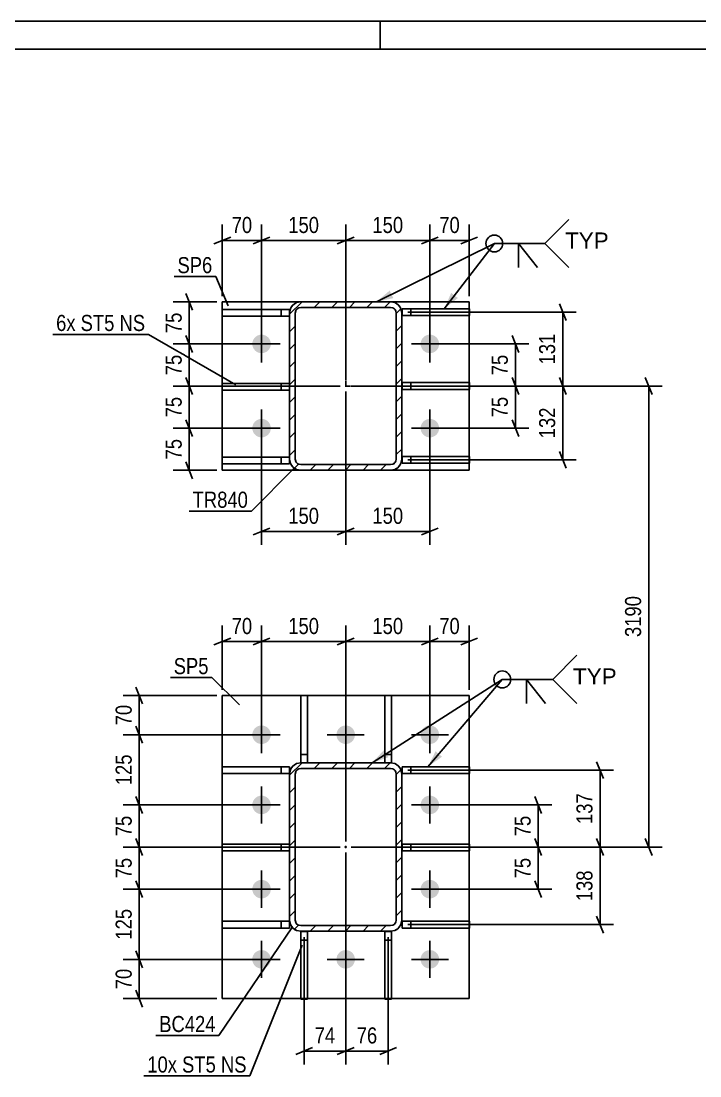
# Model space of a CAD drawing. Header units: millimetres. Extents: x 0 to 841, y 0 to 594.
# Drawn here: x 357 to 478, y 406.2 to 594 of the extents above; entities that cross this region are included whole.
import ezdxf

# ---------------------------------------------------------------- set-up
doc = ezdxf.new("R2010")
doc.units = ezdxf.units.MM
doc.linetypes.add('DXK_LINE_DOT2', pattern=[3.9198, 1.9599, -1.9599])
doc.linetypes.add('DXK_LINE_DOT3', pattern=[5.9187, 2.979, -0.9799, 0.9799, -0.9799])
doc.styles.add('Arial', font='ARIAL.TTF', dxfattribs={"height": 0.2})
doc.styles.add('Arial Narrow', font='ARIALN.TTF', dxfattribs={"height": 0.2})

# ---------------------------------------------------------------- blocks, each defined once
blk = doc.blocks.new('Unknown-761545992-1132')
at = {"color": 5, "linetype": 'Continuous'}
for p, q in [((841, 594), (0, 594)), ((421, 589), (421, 594)), ((836, 589), (5, 589))]:
    blk.add_line(p, q, dxfattribs=at)
blk = doc.blocks.new('Part-761545992-9855 - 9833')
at = {"color": 2, "linetype": 'Continuous'}
for p, q in [((392.86, 528.28), (392.86, 529.48)), ((392.86, 529.48), (404.86, 529.48)), ((392.86, 528.28), (404.86, 528.28))]:
    blk.add_line(p, q, dxfattribs=at)
at = {"color": 7, "linetype": 'DXK_LINE_DOT2'}
for p, q in [((403.36, 528.28), (403.36, 529.48)), ((404.86, 528.28), (404.86, 529.48))]:
    blk.add_line(p, q, dxfattribs=at)
blk = doc.blocks.new('Part-761545992-9847 - 9833')
at = {"linetype": 'Continuous'}
h = blk.add_hatch(dxfattribs=at)
h.set_pattern_fill('', scale=0.7, style=0, pattern_type=0)
h.set_pattern_definition([(45, (424.7073, 460.6781), (-1.57154, 1.57154), [])])
h.paths.add_polyline_path([(424.86, 459.91), (424.71, 460.68), (424.27, 461.33), (423.62, 461.76), (422.86, 461.91), (406.86, 461.91), (406.09, 461.76), (405.45, 461.33), (405.01, 460.68), (404.86, 459.91), (404.86, 433.91), (405.01, 433.15), (405.45, 432.5), (406.09, 432.07), (406.86, 431.91), (422.86, 431.91), (423.62, 432.07), (424.27, 432.5), (424.71, 433.15), (424.86, 433.91)])
h.paths.add_polyline_path([(423.78, 433.53), (423.57, 433.21), (423.24, 432.99), (422.86, 432.91), (406.86, 432.91), (406.48, 432.99), (406.15, 433.21), (405.94, 433.53), (405.86, 433.91), (405.86, 459.91), (405.94, 460.3), (406.15, 460.62), (406.48, 460.84), (406.86, 460.91), (422.86, 460.91), (423.24, 460.84), (423.57, 460.62), (423.78, 460.3), (423.86, 459.91), (423.86, 433.91)])
blk.add_hatch(color=246, dxfattribs=at).paths.add_polyline_path([(414.86, 446.81, -1), (414.86, 447.01, -1)])
at = {"color": 7, "linetype": 'DXK_LINE_DOT2'}
for p, q in [((404.86, 459.91), (405.01, 460.68)), ((405.94, 460.3), (405.86, 459.91)), ((406.09, 461.76), (406.86, 461.91)), ((406.86, 460.91), (406.48, 460.84)), ((422.86, 461.91), (406.86, 461.91)), ((406.86, 460.91), (422.86, 460.91)), ((422.86, 461.91), (423.62, 461.76)), ((423.24, 460.84), (422.86, 460.91)), ((423.86, 459.91), (423.78, 460.3)), ((424.71, 460.68), (424.86, 459.91)), ((404.86, 433.91), (404.86, 459.91)), ((405.86, 433.91), (405.86, 459.91)), ((423.86, 433.91), (423.86, 459.91)), ((424.86, 433.91), (424.86, 459.91)), ((405.01, 433.15), (404.86, 433.91)), ((405.86, 433.91), (405.94, 433.53)), ((406.86, 431.91), (406.09, 432.07)), ((406.48, 432.99), (406.86, 432.91)), ((406.86, 432.91), (422.86, 432.91)), ((422.86, 432.91), (423.24, 432.99)), ((423.62, 432.07), (422.86, 431.91)), ((423.78, 433.53), (423.86, 433.91)), ((424.86, 433.91), (424.71, 433.15)), ((406.86, 431.91), (422.86, 431.91))]:
    blk.add_line(p, q, dxfattribs=at)
at = {"color": 2, "linetype": 'Continuous'}
for p, q in [((405.01, 460.68), (404.86, 459.91)), ((405.86, 459.91), (405.94, 460.3)), ((406.86, 461.91), (406.09, 461.76)), ((406.48, 460.84), (406.86, 460.91)), ((406.86, 461.91), (422.86, 461.91)), ((406.86, 460.91), (422.86, 460.91)), ((423.62, 461.76), (422.86, 461.91)), ((422.86, 460.91), (423.24, 460.84)), ((423.78, 460.3), (423.86, 459.91)), ((424.86, 459.91), (424.71, 460.68)), ((404.86, 433.91), (404.86, 459.91)), ((405.86, 433.91), (405.86, 459.91)), ((423.86, 433.91), (423.86, 459.91)), ((424.86, 433.91), (424.86, 459.91)), ((404.86, 433.91), (405.01, 433.15)), ((405.94, 433.53), (405.86, 433.91)), ((406.09, 432.07), (406.86, 431.91)), ((406.86, 432.91), (406.48, 432.99)), ((406.86, 432.91), (422.86, 432.91)), ((423.24, 432.99), (422.86, 432.91)), ((422.86, 431.91), (423.62, 432.07)), ((423.86, 433.91), (423.78, 433.53)), ((424.71, 433.15), (424.86, 433.91)), ((406.86, 431.91), (422.86, 431.91))]:
    blk.add_line(p, q, dxfattribs=at)
at = {"color": 246, "linetype": 'DXK_LINE_DOT2'}
blk.add_line((414.86, 446.91), (414.86, 446.91), dxfattribs=at)
at = {"color": 246, "linetype": 'Continuous'}
blk.add_circle((414.86, 446.91), 0.1, dxfattribs=at)
at = {"color": 7, "linetype": 'DXK_LINE_DOT2'}
for centre, radius, start, end in [((406.86, 459.91), 2, 112.5, 157.5), ((406.86, 459.91), 1, 112.5, 157.5), ((422.86, 459.91), 1, 22.5, 67.5), ((422.86, 459.91), 2, 22.5, 67.5), ((406.86, 433.91), 2, 202.5, 247.5), ((406.86, 433.91), 1, 202.5, 247.5), ((422.86, 433.91), 1, 292.5, 337.5), ((422.86, 433.91), 2, 292.5, 337.5)]:
    blk.add_arc(centre, radius, start, end, dxfattribs=at)
at = {"color": 2, "linetype": 'Continuous'}
for centre, radius, start, end in [((406.86, 459.91), 2, 112.5, 157.5), ((406.86, 459.91), 1, 112.5, 157.5), ((422.86, 459.91), 1, 22.5, 67.5), ((422.86, 459.91), 2, 22.5, 67.5), ((406.86, 433.91), 2, 202.5, 247.5), ((406.86, 433.91), 1, 202.5, 247.5), ((422.86, 433.91), 1, 292.5, 337.5), ((422.86, 433.91), 2, 292.5, 337.5)]:
    blk.add_arc(centre, radius, start, end, dxfattribs=at)
blk = doc.blocks.new('Part-761545992-9871 - 9833')
at = {"color": 2, "linetype": 'Continuous'}
for p, q in [((421.84, 419.84), (421.84, 431.84)), ((421.84, 431.84), (423.04, 431.84)), ((423.04, 431.84), (423.04, 419.84)), ((423.04, 419.84), (421.84, 419.84))]:
    blk.add_line(p, q, dxfattribs=at)
at = {"color": 7, "linetype": 'DXK_LINE_DOT2'}
blk.add_line((421.84, 430.34), (423.04, 430.34), dxfattribs=at)
blk = doc.blocks.new('Part-761545992-9856 - 9833')
at = {"color": 2, "linetype": 'Continuous'}
for p, q in [((392.86, 541.43), (392.86, 542.63)), ((392.86, 542.63), (404.86, 542.63)), ((392.86, 541.43), (404.86, 541.43)), ((404.86, 542.63), (404.86, 542.01))]:
    blk.add_line(p, q, dxfattribs=at)
at = {"color": 7, "linetype": 'DXK_LINE_DOT2'}
for p, q in [((403.36, 541.43), (403.36, 542.63)), ((404.86, 542.01), (404.86, 541.43))]:
    blk.add_line(p, q, dxfattribs=at)
blk = doc.blocks.new('Part-761545992-9848 - 9833')
at = {"color": 2, "linetype": 'Continuous'}
for p, q in [((406.86, 544.01), (392.86, 544.01)), ((392.86, 544.01), (392.86, 514.01)), ((436.86, 544.01), (422.86, 544.01)), ((436.86, 544.01), (436.86, 542.76)), ((436.86, 541.56), (436.86, 529.61)), ((436.86, 516.46), (436.86, 528.41)), ((436.86, 514.01), (436.86, 515.26)), ((392.86, 514.01), (406.86, 514.01)), ((436.86, 514.01), (422.86, 514.01))]:
    blk.add_line(p, q, dxfattribs=at)
at = {"color": 7, "linetype": 'DXK_LINE_DOT2'}
for p, q in [((422.86, 544.01), (406.86, 544.01)), ((436.86, 542.76), (436.86, 541.56)), ((436.86, 529.61), (436.86, 528.41)), ((436.86, 515.26), (436.86, 516.46)), ((422.86, 514.01), (406.86, 514.01))]:
    blk.add_line(p, q, dxfattribs=at)
blk = doc.blocks.new('Part-761545992-9850 - 9833')
at = {"color": 2, "linetype": 'Continuous'}
for p, q in [((392.86, 419.91), (392.86, 473.91)), ((392.86, 473.91), (436.86, 473.91)), ((436.86, 461.19), (436.86, 473.91)), ((436.86, 447.44), (436.86, 459.99)), ((436.86, 433.69), (436.86, 446.24)), ((436.86, 419.91), (436.86, 432.49)), ((392.86, 419.91), (406.84, 419.91)), ((421.84, 419.91), (408.04, 419.91)), ((436.86, 419.91), (423.04, 419.91))]:
    blk.add_line(p, q, dxfattribs=at)
at = {"color": 7, "linetype": 'DXK_LINE_DOT2'}
for p, q in [((436.86, 459.99), (436.86, 461.19)), ((436.86, 446.24), (436.86, 447.44)), ((436.86, 432.49), (436.86, 433.69)), ((406.84, 419.91), (408.04, 419.91)), ((423.04, 419.91), (421.84, 419.91))]:
    blk.add_line(p, q, dxfattribs=at)
blk = doc.blocks.new('Part-761545992-9852 - 9833')
at = {"color": 2, "linetype": 'Continuous'}
for p, q in [((436.94, 529.61), (424.94, 529.61)), ((424.94, 528.41), (424.94, 529.61)), ((436.94, 528.41), (424.94, 528.41)), ((436.94, 529.61), (436.94, 528.41))]:
    blk.add_line(p, q, dxfattribs=at)
at = {"color": 7, "linetype": 'DXK_LINE_DOT2'}
blk.add_line((426.44, 528.41), (426.44, 529.61), dxfattribs=at)
blk = doc.blocks.new('Part-761545992-9853 - 9833')
at = {"color": 2, "linetype": 'Continuous'}
for p, q in [((436.94, 542.76), (424.94, 542.76)), ((424.94, 542.76), (424.94, 541.56)), ((436.94, 541.56), (424.94, 541.56)), ((436.94, 542.76), (436.94, 541.56))]:
    blk.add_line(p, q, dxfattribs=at)
at = {"color": 7, "linetype": 'DXK_LINE_DOT2'}
blk.add_line((426.44, 541.56), (426.44, 542.76), dxfattribs=at)
blk = doc.blocks.new('Part-761545992-9854 - 9833')
at = {"color": 2, "linetype": 'Continuous'}
for p, q in [((436.94, 516.46), (424.94, 516.46)), ((424.94, 515.26), (424.94, 516.46)), ((436.94, 515.26), (424.94, 515.26)), ((436.94, 516.46), (436.94, 515.26))]:
    blk.add_line(p, q, dxfattribs=at)
at = {"color": 7, "linetype": 'DXK_LINE_DOT2'}
blk.add_line((426.44, 515.26), (426.44, 516.46), dxfattribs=at)
blk = doc.blocks.new('Part-761545992-9857 - 9833')
at = {"color": 2, "linetype": 'Continuous'}
for p, q in [((392.86, 515.13), (392.86, 516.33)), ((392.86, 516.33), (404.86, 516.33)), ((392.86, 515.13), (404.86, 515.13)), ((404.86, 515.13), (404.86, 516.01))]:
    blk.add_line(p, q, dxfattribs=at)
at = {"color": 7, "linetype": 'DXK_LINE_DOT2'}
for p, q in [((403.36, 515.13), (403.36, 516.33)), ((404.86, 516.01), (404.86, 516.33))]:
    blk.add_line(p, q, dxfattribs=at)
blk = doc.blocks.new('Part-761545992-9864 - 9833')
at = {"color": 2, "linetype": 'Continuous'}
for p, q in [((436.94, 447.44), (424.94, 447.44)), ((424.94, 446.24), (424.94, 447.44)), ((436.94, 447.44), (436.94, 446.24)), ((436.94, 446.24), (424.94, 446.24))]:
    blk.add_line(p, q, dxfattribs=at)
at = {"color": 7, "linetype": 'DXK_LINE_DOT2'}
blk.add_line((426.44, 446.24), (426.44, 447.44), dxfattribs=at)
blk = doc.blocks.new('Part-761545992-9865 - 9833')
at = {"color": 2, "linetype": 'Continuous'}
for p, q in [((436.94, 461.19), (424.94, 461.19)), ((424.94, 459.99), (424.94, 461.19)), ((436.94, 461.19), (436.94, 459.99)), ((436.94, 459.99), (424.94, 459.99))]:
    blk.add_line(p, q, dxfattribs=at)
at = {"color": 7, "linetype": 'DXK_LINE_DOT2'}
blk.add_line((426.44, 459.99), (426.44, 461.19), dxfattribs=at)
blk = doc.blocks.new('Part-761545992-9866 - 9833')
at = {"color": 2, "linetype": 'Continuous'}
for p, q in [((436.94, 433.69), (424.94, 433.69)), ((424.94, 432.49), (424.94, 433.69)), ((436.94, 432.49), (424.94, 432.49)), ((436.94, 433.69), (436.94, 432.49))]:
    blk.add_line(p, q, dxfattribs=at)
at = {"color": 7, "linetype": 'DXK_LINE_DOT2'}
blk.add_line((426.44, 432.49), (426.44, 433.69), dxfattribs=at)
blk = doc.blocks.new('Part-761545992-9867 - 9833')
at = {"color": 2, "linetype": 'Continuous'}
for p, q in [((392.86, 446.24), (392.86, 447.44)), ((392.86, 447.44), (404.86, 447.44)), ((392.86, 446.24), (404.86, 446.24))]:
    blk.add_line(p, q, dxfattribs=at)
at = {"color": 7, "linetype": 'DXK_LINE_DOT2'}
for p, q in [((403.36, 446.24), (403.36, 447.44)), ((404.86, 446.24), (404.86, 447.44))]:
    blk.add_line(p, q, dxfattribs=at)
blk = doc.blocks.new('Part-761545992-9868 - 9833')
at = {"color": 2, "linetype": 'Continuous'}
for p, q in [((392.86, 459.99), (392.86, 461.19)), ((392.86, 461.19), (404.86, 461.19)), ((404.86, 459.99), (404.86, 461.19)), ((392.86, 459.99), (404.86, 459.99))]:
    blk.add_line(p, q, dxfattribs=at)
at = {"color": 7, "linetype": 'DXK_LINE_DOT2'}
blk.add_line((403.36, 459.99), (403.36, 461.19), dxfattribs=at)
blk = doc.blocks.new('Part-761545992-9869 - 9833')
at = {"color": 2, "linetype": 'Continuous'}
for p, q in [((392.86, 432.49), (392.86, 433.69)), ((392.86, 433.69), (404.86, 433.69)), ((392.86, 432.49), (404.86, 432.49)), ((404.86, 432.49), (404.86, 433.69))]:
    blk.add_line(p, q, dxfattribs=at)
at = {"color": 7, "linetype": 'DXK_LINE_DOT2'}
blk.add_line((403.36, 432.49), (403.36, 433.69), dxfattribs=at)
blk = doc.blocks.new('Part-761545992-9870 - 9833')
at = {"color": 2, "linetype": 'Continuous'}
for p, q in [((406.84, 419.84), (406.84, 431.84)), ((406.84, 431.84), (408.04, 431.84)), ((408.04, 431.84), (408.04, 419.84)), ((408.04, 419.84), (406.84, 419.84))]:
    blk.add_line(p, q, dxfattribs=at)
at = {"color": 7, "linetype": 'DXK_LINE_DOT2'}
blk.add_line((406.84, 430.34), (408.04, 430.34), dxfattribs=at)
blk = doc.blocks.new('Part-761545992-9872 - 9833')
at = {"color": 2, "linetype": 'Continuous'}
for p, q in [((406.84, 461.91), (406.84, 473.91)), ((406.84, 473.91), (408.04, 473.91)), ((408.04, 461.91), (408.04, 473.91)), ((406.86, 461.91), (406.84, 461.91))]:
    blk.add_line(p, q, dxfattribs=at)
at = {"color": 7, "linetype": 'DXK_LINE_DOT2'}
for p, q in [((406.84, 463.41), (408.04, 463.41)), ((406.84, 461.91), (408.04, 461.91))]:
    blk.add_line(p, q, dxfattribs=at)
blk = doc.blocks.new('Part-761545992-9873 - 9833')
at = {"color": 2, "linetype": 'Continuous'}
for p, q in [((421.84, 461.91), (421.84, 473.91)), ((421.84, 473.91), (423.04, 473.91)), ((423.04, 473.91), (423.04, 461.91)), ((423.04, 461.91), (422.86, 461.91))]:
    blk.add_line(p, q, dxfattribs=at)
at = {"color": 7, "linetype": 'DXK_LINE_DOT2'}
for p, q in [((421.84, 463.41), (423.04, 463.41)), ((422.86, 461.91), (421.84, 461.91))]:
    blk.add_line(p, q, dxfattribs=at)
blk = doc.blocks.new('Part-761545992-9894 - 9833')
at = {"linetype": 'Continuous'}
h = blk.add_hatch(dxfattribs=at)
h.set_pattern_fill('', scale=0.7, style=0, pattern_type=0)
h.set_pattern_definition([(45, (424.7073, 542.7781), (-1.57154, 1.57154), [])])
h.paths.add_polyline_path([(424.86, 542.01), (424.71, 542.78), (424.27, 543.43), (423.62, 543.86), (422.86, 544.01), (406.86, 544.01), (406.09, 543.86), (405.45, 543.43), (405.01, 542.78), (404.86, 542.01), (404.86, 516.01), (405.01, 515.25), (405.45, 514.6), (406.09, 514.17), (406.86, 514.01), (422.86, 514.01), (423.62, 514.17), (424.27, 514.6), (424.71, 515.25), (424.86, 516.01)])
h.paths.add_polyline_path([(423.78, 515.63), (423.57, 515.31), (423.24, 515.09), (422.86, 515.01), (406.86, 515.01), (406.48, 515.09), (406.15, 515.31), (405.94, 515.63), (405.86, 516.01), (405.86, 542.01), (405.94, 542.4), (406.15, 542.72), (406.48, 542.94), (406.86, 543.01), (422.86, 543.01), (423.24, 542.94), (423.57, 542.72), (423.78, 542.4), (423.86, 542.01), (423.86, 516.01)])
at = {"color": 7, "linetype": 'DXK_LINE_DOT2'}
for p, q in [((406.09, 543.86), (406.86, 544.01)), ((406.86, 543.01), (406.48, 542.94)), ((406.86, 544.01), (422.86, 544.01)), ((406.86, 543.01), (422.86, 543.01)), ((422.86, 544.01), (423.62, 543.86)), ((423.24, 542.94), (422.86, 543.01)), ((404.86, 542.01), (405.01, 542.78)), ((404.86, 542.01), (404.86, 516.01)), ((405.94, 542.4), (405.86, 542.01)), ((405.86, 516.01), (405.86, 542.01)), ((423.86, 542.01), (423.78, 542.4)), ((423.86, 516.01), (423.86, 542.01)), ((424.71, 542.78), (424.86, 542.01)), ((424.86, 516.01), (424.86, 542.01)), ((405.01, 515.25), (404.86, 516.01)), ((405.86, 516.01), (405.94, 515.63)), ((406.48, 515.09), (406.86, 515.01)), ((406.86, 515.01), (422.86, 515.01)), ((422.86, 515.01), (423.24, 515.09)), ((423.78, 515.63), (423.86, 516.01)), ((424.86, 516.01), (424.71, 515.25)), ((406.86, 514.01), (406.09, 514.17)), ((406.86, 514.01), (422.86, 514.01)), ((423.62, 514.17), (422.86, 514.01))]:
    blk.add_line(p, q, dxfattribs=at)
at = {"color": 2, "linetype": 'Continuous'}
for p, q in [((406.86, 544.01), (406.09, 543.86)), ((406.48, 542.94), (406.86, 543.01)), ((406.86, 544.01), (422.86, 544.01)), ((406.86, 543.01), (422.86, 543.01)), ((423.62, 543.86), (422.86, 544.01)), ((422.86, 543.01), (423.24, 542.94)), ((405.01, 542.78), (404.86, 542.01)), ((404.86, 516.01), (404.86, 542.01)), ((405.86, 542.01), (405.94, 542.4)), ((405.86, 516.01), (405.86, 542.01)), ((423.78, 542.4), (423.86, 542.01)), ((423.86, 516.01), (423.86, 542.01)), ((424.86, 542.01), (424.71, 542.78)), ((424.86, 516.01), (424.86, 542.01)), ((404.86, 516.01), (405.01, 515.25)), ((405.94, 515.63), (405.86, 516.01)), ((406.86, 515.01), (406.48, 515.09)), ((406.86, 515.01), (422.86, 515.01)), ((423.24, 515.09), (422.86, 515.01)), ((423.86, 516.01), (423.78, 515.63)), ((424.71, 515.25), (424.86, 516.01)), ((406.09, 514.17), (406.86, 514.01)), ((406.86, 514.01), (422.86, 514.01)), ((422.86, 514.01), (423.62, 514.17))]:
    blk.add_line(p, q, dxfattribs=at)
at = {"color": 7, "linetype": 'DXK_LINE_DOT3'}
for p, q in [((414.86, 519.01), (414.86, 539.01)), ((404.86, 529.01), (424.86, 529.01))]:
    blk.add_line(p, q, dxfattribs=at)
at = {"color": 7, "linetype": 'DXK_LINE_DOT2'}
for centre, radius, start, end in [((406.86, 542.01), 2, 112.5, 157.5), ((406.86, 542.01), 1, 112.5, 157.5), ((422.86, 542.01), 1, 22.5, 67.5), ((422.86, 542.01), 2, 22.5, 67.5), ((406.86, 516.01), 2, 202.5, 247.5), ((406.86, 516.01), 1, 202.5, 247.5), ((422.86, 516.01), 1, 292.5, 337.5), ((422.86, 516.01), 2, 292.5, 337.5)]:
    blk.add_arc(centre, radius, start, end, dxfattribs=at)
at = {"color": 2, "linetype": 'Continuous'}
for centre, radius, start, end in [((406.86, 542.01), 2, 112.5, 157.5), ((406.86, 542.01), 1, 112.5, 157.5), ((422.86, 542.01), 1, 22.5, 67.5), ((422.86, 542.01), 2, 22.5, 67.5), ((406.86, 516.01), 2, 202.5, 247.5), ((406.86, 516.01), 1, 202.5, 247.5), ((422.86, 516.01), 1, 292.5, 337.5), ((422.86, 516.01), 2, 292.5, 337.5)]:
    blk.add_arc(centre, radius, start, end, dxfattribs=at)
blk = doc.blocks.new('Bolt-761545992-9902 - 9833')
at = {"linetype": 'Continuous'}
for points in [[(398.21, 536.51, -1), (401.51, 536.51, -1)], [(428.21, 536.51, -1), (431.51, 536.51, -1)], [(398.21, 521.51, -1), (401.51, 521.51, -1)], [(428.21, 521.51, -1), (431.51, 521.51, -1)]]:
    blk.add_hatch(color=1, dxfattribs=at).paths.add_polyline_path(points)
at = {"color": 1, "linetype": 'Continuous'}
for p, q in [((399.86, 533.21), (399.86, 539.81)), ((429.86, 533.21), (429.86, 539.81)), ((396.56, 536.51), (403.16, 536.51)), ((426.56, 536.51), (433.16, 536.51)), ((399.86, 518.21), (399.86, 524.81)), ((429.86, 518.21), (429.86, 524.81)), ((396.56, 521.51), (403.16, 521.51)), ((426.56, 521.51), (433.16, 521.51))]:
    blk.add_line(p, q, dxfattribs=at)
blk = doc.blocks.new('Bolt-761545992-9904 - 9833')
at = {"linetype": 'Continuous'}
for points in [[(398.21, 466.91, -1), (401.51, 466.91, -1)], [(413.21, 466.91, -1), (416.51, 466.91, -1)], [(428.21, 466.91, -1), (431.51, 466.91, -1)], [(398.21, 454.41, -1), (401.51, 454.41, -1)], [(428.21, 454.41, -1), (431.51, 454.41, -1)], [(398.21, 439.41, -1), (401.51, 439.41, -1)], [(428.21, 439.41, -1), (431.51, 439.41, -1)], [(398.21, 426.91, -1), (401.51, 426.91, -1)], [(413.21, 426.91, -1), (416.51, 426.91, -1)], [(428.21, 426.91, -1), (431.51, 426.91, -1)]]:
    blk.add_hatch(color=1, dxfattribs=at).paths.add_polyline_path(points)
at = {"color": 1, "linetype": 'Continuous'}
for p, q in [((399.86, 463.61), (399.86, 470.21)), ((414.86, 463.61), (414.86, 470.21)), ((429.86, 463.61), (429.86, 470.21)), ((396.56, 466.91), (403.16, 466.91)), ((411.56, 466.91), (418.16, 466.91)), ((426.56, 466.91), (433.16, 466.91)), ((399.86, 451.11), (399.86, 457.71)), ((429.86, 451.11), (429.86, 457.71)), ((396.56, 454.41), (403.16, 454.41)), ((426.56, 454.41), (433.16, 454.41)), ((399.86, 436.11), (399.86, 442.71)), ((429.86, 436.11), (429.86, 442.71)), ((396.56, 439.41), (403.16, 439.41)), ((426.56, 439.41), (433.16, 439.41)), ((399.86, 423.61), (399.86, 430.21)), ((414.86, 423.61), (414.86, 430.21)), ((429.86, 423.61), (429.86, 430.21)), ((396.56, 426.91), (403.16, 426.91)), ((411.56, 426.91), (418.16, 426.91)), ((426.56, 426.91), (433.16, 426.91))]:
    blk.add_line(p, q, dxfattribs=at)
blk = doc.blocks.new('StraightDimension-761545992-12120 - 9833')
at = {"color": 7, "linetype": 'Continuous'}
for p, q in [((448.57, 448.41), (449.77, 445.41)), ((415.86, 446.91), (451.57, 446.91)), ((449.17, 439.41), (449.17, 446.91)), ((449.77, 437.91), (448.57, 440.91)), ((430.86, 439.41), (451.57, 439.41))]:
    blk.add_line(p, q, dxfattribs=at)
at = {"color": 0}
blk.add_wipeout([(448.42, 445.59), (444.22, 445.59), (444.22, 440.73), (448.42, 440.73)], dxfattribs=at)
at = {"color": 3, "style": 'Arial Narrow'}
blk.add_text('75', height=2.863, rotation=90.0002, dxfattribs=at).set_placement((447.82, 441.33))
blk = doc.blocks.new('StraightDimension-761545992-11076 - 9833')
at = {"color": 7, "linetype": 'Continuous'}
for p, q in [((444.5, 538.01), (445.7, 535.01)), ((430.86, 536.51), (447.5, 536.51)), ((445.1, 529.01), (445.1, 536.51)), ((445.7, 527.51), (444.5, 530.51)), ((415.86, 529.01), (447.5, 529.01))]:
    blk.add_line(p, q, dxfattribs=at)
at = {"color": 0}
blk.add_wipeout([(444.35, 535.19), (440.15, 535.19), (440.15, 530.33), (444.35, 530.33)], dxfattribs=at)
at = {"color": 3, "style": 'Arial Narrow'}
blk.add_text('75', height=2.863, rotation=90.0002, dxfattribs=at).set_placement((443.75, 530.93))
blk = doc.blocks.new('StraightDimension-761545992-19929 - 9833')
at = {"color": 7, "linetype": 'Continuous'}
for p, q in [((377.46, 448.41), (378.66, 445.41)), ((413.86, 446.91), (375.21, 446.91)), ((378.06, 439.41), (378.06, 446.91)), ((378.66, 437.91), (377.46, 440.91)), ((398.86, 439.41), (375.21, 439.41))]:
    blk.add_line(p, q, dxfattribs=at)
at = {"color": 0}
blk.add_wipeout([(377.31, 445.59), (373.11, 445.59), (373.11, 440.73), (377.31, 440.73)], dxfattribs=at)
at = {"color": 3, "style": 'Arial Narrow'}
blk.add_text('75', height=2.863, rotation=90.0002, dxfattribs=at).set_placement((376.71, 441.33))
blk = doc.blocks.new('StraightDimension-761545992-11077 - 9833')
at = {"color": 7, "linetype": 'Continuous'}
for p, q in [((444.5, 530.51), (445.7, 527.51)), ((415.86, 529.01), (447.5, 529.01)), ((445.1, 521.51), (445.1, 529.01)), ((445.7, 520.01), (444.5, 523.01)), ((430.86, 521.51), (447.5, 521.51))]:
    blk.add_line(p, q, dxfattribs=at)
at = {"color": 0}
blk.add_wipeout([(444.35, 527.69), (440.15, 527.69), (440.15, 522.83), (444.35, 522.83)], dxfattribs=at)
at = {"color": 3, "style": 'Arial Narrow'}
blk.add_text('75', height=2.863, rotation=90.0002, dxfattribs=at).set_placement((443.75, 523.43))
blk = doc.blocks.new('StraightDimension-761545992-10824 - 9833')
at = {"color": 7, "linetype": 'Continuous'}
for p, q in [((386.37, 538.01), (387.57, 535.01)), ((398.86, 536.51), (384.12, 536.51)), ((386.97, 529.01), (386.97, 536.51)), ((387.57, 527.51), (386.37, 530.51)), ((413.86, 529.01), (384.12, 529.01))]:
    blk.add_line(p, q, dxfattribs=at)
at = {"color": 0}
blk.add_wipeout([(386.22, 535.19), (382.02, 535.19), (382.02, 530.33), (386.22, 530.33)], dxfattribs=at)
at = {"color": 3, "style": 'Arial Narrow'}
blk.add_text('75', height=2.863, rotation=90.0002, dxfattribs=at).set_placement((385.62, 530.93))
blk = doc.blocks.new('StraightDimension-761545992-10825 - 9833')
at = {"color": 7, "linetype": 'Continuous'}
for p, q in [((386.37, 530.51), (387.57, 527.51)), ((413.86, 529.01), (384.12, 529.01)), ((386.97, 521.51), (386.97, 529.01)), ((387.57, 520.01), (386.37, 523.01)), ((398.86, 521.51), (384.12, 521.51))]:
    blk.add_line(p, q, dxfattribs=at)
at = {"color": 0}
blk.add_wipeout([(386.22, 527.69), (382.02, 527.69), (382.02, 522.83), (386.22, 522.83)], dxfattribs=at)
at = {"color": 3, "style": 'Arial Narrow'}
blk.add_text('75', height=2.863, rotation=90.0002, dxfattribs=at).set_placement((385.62, 523.43))
blk = doc.blocks.new('StraightDimension-761545992-19927 - 9833')
at = {"color": 7, "linetype": 'Continuous'}
for p, q in [((378.66, 465.41), (377.46, 468.41)), ((398.86, 466.91), (375.21, 466.91)), ((378.06, 454.41), (378.06, 466.91)), ((377.46, 455.91), (378.66, 452.91)), ((398.86, 454.41), (375.21, 454.41))]:
    blk.add_line(p, q, dxfattribs=at)
at = {"color": 0}
blk.add_wipeout([(377.31, 464), (373.11, 464), (373.11, 457.32), (377.31, 457.32)], dxfattribs=at)
at = {"color": 3, "style": 'Arial Narrow'}
blk.add_text('125', height=2.863, rotation=90.0002, dxfattribs=at).set_placement((376.71, 457.92))
blk = doc.blocks.new('StraightDimension-761545992-12147 - 9833')
at = {"color": 7, "linetype": 'Continuous'}
for p, q in [((460.79, 445.41), (459.59, 448.41)), ((415.86, 446.91), (462.59, 446.91)), ((460.19, 433.09), (460.19, 446.91)), ((459.59, 434.59), (460.79, 431.59)), ((425.94, 433.09), (462.59, 433.09))]:
    blk.add_line(p, q, dxfattribs=at)
at = {"color": 0}
blk.add_wipeout([(459.44, 443.35), (455.24, 443.35), (455.24, 436.66), (459.44, 436.66)], dxfattribs=at)
at = {"color": 3, "style": 'Arial Narrow'}
blk.add_text('138', height=2.863, rotation=90.0002, dxfattribs=at).set_placement((458.84, 437.26))
blk = doc.blocks.new('StraightDimension-761545992-11047 - 9833')
at = {"color": 7, "linetype": 'Continuous'}
for p, q in [((414.86, 528.01), (414.86, 500.72)), ((429.86, 520.51), (429.86, 500.72)), ((416.36, 503.72), (413.36, 502.52)), ((428.36, 502.52), (431.36, 503.72)), ((414.86, 503.12), (429.86, 503.12))]:
    blk.add_line(p, q, dxfattribs=at)
at = {"color": 0}
blk.add_wipeout([(425.7, 503.87), (425.7, 508.07), (419.02, 508.07), (419.02, 503.87)], dxfattribs=at)
at = {"color": 3, "style": 'Arial Narrow'}
blk.add_text('150', height=2.863, dxfattribs=at).set_placement((419.62, 504.47))
blk = doc.blocks.new('StraightDimension-761545992-10826 - 9833')
at = {"color": 7, "linetype": 'Continuous'}
for p, q in [((386.37, 523.01), (387.57, 520.01)), ((398.86, 521.51), (384.12, 521.51)), ((386.97, 514.01), (386.97, 521.51)), ((387.57, 512.51), (386.37, 515.51)), ((391.86, 514.01), (384.12, 514.01))]:
    blk.add_line(p, q, dxfattribs=at)
at = {"color": 0}
blk.add_wipeout([(386.22, 520.19), (382.02, 520.19), (382.02, 515.33), (386.22, 515.33)], dxfattribs=at)
at = {"color": 3, "style": 'Arial Narrow'}
blk.add_text('75', height=2.863, rotation=90.0002, dxfattribs=at).set_placement((385.62, 515.93))
blk = doc.blocks.new('StraightDimension-761545992-12146 - 9833')
at = {"color": 7, "linetype": 'Continuous'}
for p, q in [((425.94, 460.59), (462.59, 460.59)), ((460.79, 459.09), (459.59, 462.09)), ((460.19, 446.91), (460.19, 460.59)), ((459.59, 448.41), (460.79, 445.41)), ((415.86, 446.91), (462.59, 446.91))]:
    blk.add_line(p, q, dxfattribs=at)
at = {"color": 0}
blk.add_wipeout([(459.44, 457.1), (455.24, 457.1), (455.24, 450.41), (459.44, 450.41)], dxfattribs=at)
at = {"color": 3, "style": 'Arial Narrow'}
blk.add_text('137', height=2.863, rotation=90.0002, dxfattribs=at).set_placement((458.84, 451.01))
blk = doc.blocks.new('StraightDimension-761545992-10996 - 9833')
at = {"color": 7, "linetype": 'Continuous'}
for p, q in [((429.86, 537.51), (429.86, 557.76)), ((436.86, 545.01), (436.86, 557.76)), ((428.36, 554.31), (431.36, 555.51)), ((429.86, 554.91), (436.86, 554.91)), ((438.36, 555.51), (435.36, 554.31))]:
    blk.add_line(p, q, dxfattribs=at)
at = {"color": 0}
blk.add_wipeout([(435.79, 555.66), (435.79, 559.86), (430.93, 559.86), (430.93, 555.66)], dxfattribs=at)
at = {"color": 3, "style": 'Arial Narrow'}
blk.add_text('70', height=2.863, dxfattribs=at).set_placement((431.53, 556.26))
blk = doc.blocks.new('StraightDimension-761545992-11921 - 9833')
at = {"color": 7, "linetype": 'Continuous'}
for p, q in [((429.86, 467.91), (429.86, 486.34)), ((436.86, 474.91), (436.86, 486.34)), ((428.36, 482.89), (431.36, 484.09)), ((429.86, 483.49), (436.86, 483.49)), ((438.36, 484.09), (435.36, 482.89))]:
    blk.add_line(p, q, dxfattribs=at)
at = {"color": 0}
blk.add_wipeout([(435.79, 484.24), (435.79, 488.44), (430.93, 488.44), (430.93, 484.24)], dxfattribs=at)
at = {"color": 3, "style": 'Arial Narrow'}
blk.add_text('70', height=2.863, dxfattribs=at).set_placement((431.53, 484.84))
blk = doc.blocks.new('StraightDimension-761545992-10997 - 9833')
at = {"color": 7, "linetype": 'Continuous'}
for p, q in [((414.86, 530.01), (414.86, 557.76)), ((429.86, 537.51), (429.86, 557.76)), ((416.36, 555.51), (413.36, 554.31)), ((414.86, 554.91), (429.86, 554.91)), ((428.36, 554.31), (431.36, 555.51))]:
    blk.add_line(p, q, dxfattribs=at)
at = {"color": 0}
blk.add_wipeout([(425.7, 555.66), (425.7, 559.86), (419.02, 559.86), (419.02, 555.66)], dxfattribs=at)
at = {"color": 3, "style": 'Arial Narrow'}
blk.add_text('150', height=2.863, dxfattribs=at).set_placement((419.62, 556.26))
blk = doc.blocks.new('StraightDimension-761545992-10998 - 9833')
at = {"color": 7, "linetype": 'Continuous'}
for p, q in [((399.86, 537.51), (399.86, 557.76)), ((414.86, 530.01), (414.86, 557.76)), ((401.36, 555.51), (398.36, 554.31)), ((399.86, 554.91), (414.86, 554.91)), ((413.36, 554.31), (416.36, 555.51))]:
    blk.add_line(p, q, dxfattribs=at)
at = {"color": 0}
blk.add_wipeout([(410.7, 555.66), (410.7, 559.86), (404.02, 559.86), (404.02, 555.66)], dxfattribs=at)
at = {"color": 3, "style": 'Arial Narrow'}
blk.add_text('150', height=2.863, dxfattribs=at).set_placement((404.62, 556.26))
blk = doc.blocks.new('StraightDimension-761545992-11923 - 9833')
at = {"color": 7, "linetype": 'Continuous'}
for p, q in [((399.86, 467.91), (399.86, 486.34)), ((414.86, 447.91), (414.86, 486.34)), ((401.36, 484.09), (398.36, 482.89)), ((399.86, 483.49), (414.86, 483.49)), ((413.36, 482.89), (416.36, 484.09))]:
    blk.add_line(p, q, dxfattribs=at)
at = {"color": 0}
blk.add_wipeout([(410.7, 484.24), (410.7, 488.44), (404.02, 488.44), (404.02, 484.24)], dxfattribs=at)
at = {"color": 3, "style": 'Arial Narrow'}
blk.add_text('150', height=2.863, dxfattribs=at).set_placement((404.62, 484.84))
blk = doc.blocks.new('StraightDimension-761545992-10823 - 9833')
at = {"color": 7, "linetype": 'Continuous'}
for p, q in [((386.37, 545.51), (387.57, 542.51)), ((391.86, 544.01), (384.12, 544.01)), ((386.97, 536.51), (386.97, 544.01)), ((387.57, 535.01), (386.37, 538.01)), ((398.86, 536.51), (384.12, 536.51))]:
    blk.add_line(p, q, dxfattribs=at)
at = {"color": 0}
blk.add_wipeout([(386.22, 542.69), (382.02, 542.69), (382.02, 537.83), (386.22, 537.83)], dxfattribs=at)
at = {"color": 3, "style": 'Arial Narrow'}
blk.add_text('75', height=2.863, rotation=90.0002, dxfattribs=at).set_placement((385.62, 538.43))
blk = doc.blocks.new('StraightDimension-761545992-11048 - 9833')
at = {"color": 7, "linetype": 'Continuous'}
for p, q in [((414.86, 528.01), (414.86, 500.72)), ((399.86, 520.51), (399.86, 500.72)), ((401.36, 503.72), (398.36, 502.52)), ((413.36, 502.52), (416.36, 503.72)), ((399.86, 503.12), (414.86, 503.12))]:
    blk.add_line(p, q, dxfattribs=at)
at = {"color": 0}
blk.add_wipeout([(410.7, 503.87), (410.7, 508.07), (404.02, 508.07), (404.02, 503.87)], dxfattribs=at)
at = {"color": 3, "style": 'Arial Narrow'}
blk.add_text('150', height=2.863, dxfattribs=at).set_placement((404.62, 504.47))
blk = doc.blocks.new('StraightDimension-761545992-10999 - 9833')
at = {"color": 7, "linetype": 'Continuous'}
for p, q in [((392.86, 545.01), (392.86, 557.76)), ((399.86, 537.51), (399.86, 557.76)), ((391.36, 554.31), (394.36, 555.51)), ((392.86, 554.91), (399.86, 554.91)), ((401.36, 555.51), (398.36, 554.31))]:
    blk.add_line(p, q, dxfattribs=at)
at = {"color": 0}
blk.add_wipeout([(398.79, 555.66), (398.79, 559.86), (393.93, 559.86), (393.93, 555.66)], dxfattribs=at)
at = {"color": 3, "style": 'Arial Narrow'}
blk.add_text('70', height=2.863, dxfattribs=at).set_placement((394.53, 556.26))
blk = doc.blocks.new('StraightDimension-761545992-11103 - 9833')
at = {"color": 7, "linetype": 'Continuous'}
for p, q in [((454.14, 540.66), (452.94, 543.66)), ((425.94, 542.16), (455.94, 542.16)), ((453.54, 529.01), (453.54, 542.16)), ((452.94, 530.51), (454.14, 527.51)), ((415.86, 529.01), (455.94, 529.01))]:
    blk.add_line(p, q, dxfattribs=at)
at = {"color": 0}
blk.add_wipeout([(452.79, 538.93), (448.59, 538.93), (448.59, 532.25), (452.79, 532.25)], dxfattribs=at)
at = {"color": 3, "style": 'Arial Narrow'}
blk.add_text('131', height=2.863, rotation=90.0002, dxfattribs=at).set_placement((452.19, 532.85))
blk = doc.blocks.new('StraightDimension-761545992-11104 - 9833')
at = {"color": 7, "linetype": 'Continuous'}
for p, q in [((454.14, 527.51), (452.94, 530.51)), ((415.86, 529.01), (455.94, 529.01)), ((453.54, 515.86), (453.54, 529.01)), ((452.94, 517.36), (454.14, 514.36)), ((425.94, 515.86), (455.94, 515.86))]:
    blk.add_line(p, q, dxfattribs=at)
at = {"color": 0}
blk.add_wipeout([(452.79, 525.78), (448.59, 525.78), (448.59, 519.1), (452.79, 519.1)], dxfattribs=at)
at = {"color": 3, "style": 'Arial Narrow'}
blk.add_text('132', height=2.863, rotation=90.0002, dxfattribs=at).set_placement((452.19, 519.7))
blk = doc.blocks.new('StraightDimension-761545992-11130 - 9833')
at = {"color": 7, "linetype": 'Continuous'}
for p, q in [((469.46, 527.51), (468.26, 530.51)), ((415.86, 529.01), (471.26, 529.01)), ((468.86, 446.91), (468.86, 529.01)), ((468.26, 448.41), (469.46, 445.41)), ((415.86, 446.91), (471.26, 446.91))]:
    blk.add_line(p, q, dxfattribs=at)
at = {"color": 0}
blk.add_wipeout([(468.11, 492.22), (463.91, 492.22), (463.91, 483.71), (468.11, 483.71)], dxfattribs=at)
at = {"color": 3, "style": 'Arial Narrow'}
blk.add_text('3190', height=2.863, rotation=90.0002, dxfattribs=at).set_placement((467.51, 484.31))
blk = doc.blocks.new('StraightDimension-761545992-11922 - 9833')
at = {"color": 7, "linetype": 'Continuous'}
for p, q in [((414.86, 447.91), (414.86, 486.34)), ((429.86, 467.91), (429.86, 486.34)), ((416.36, 484.09), (413.36, 482.89)), ((414.86, 483.49), (429.86, 483.49)), ((428.36, 482.89), (431.36, 484.09))]:
    blk.add_line(p, q, dxfattribs=at)
at = {"color": 0}
blk.add_wipeout([(425.7, 484.24), (425.7, 488.44), (419.02, 488.44), (419.02, 484.24)], dxfattribs=at)
at = {"color": 3, "style": 'Arial Narrow'}
blk.add_text('150', height=2.863, dxfattribs=at).set_placement((419.62, 484.84))
blk = doc.blocks.new('StraightDimension-761545992-11924 - 9833')
at = {"color": 7, "linetype": 'Continuous'}
for p, q in [((392.86, 474.91), (392.86, 486.34)), ((399.86, 467.91), (399.86, 486.34)), ((391.36, 482.89), (394.36, 484.09)), ((392.86, 483.49), (399.86, 483.49)), ((401.36, 484.09), (398.36, 482.89))]:
    blk.add_line(p, q, dxfattribs=at)
at = {"color": 0}
blk.add_wipeout([(398.79, 484.24), (398.79, 488.44), (393.93, 488.44), (393.93, 484.24)], dxfattribs=at)
at = {"color": 3, "style": 'Arial Narrow'}
blk.add_text('70', height=2.863, dxfattribs=at).set_placement((394.53, 484.84))
blk = doc.blocks.new('StraightDimension-761545992-11968 - 9833')
at = {"color": 7, "linetype": 'Continuous'}
for p, q in [((414.86, 445.91), (414.86, 408.18)), ((422.44, 430.84), (422.44, 408.18)), ((413.36, 409.98), (416.36, 411.18)), ((414.86, 410.58), (422.44, 410.58)), ((423.94, 411.18), (420.94, 409.98))]:
    blk.add_line(p, q, dxfattribs=at)
at = {"color": 0}
blk.add_wipeout([(421.08, 411.33), (421.08, 415.53), (416.22, 415.53), (416.22, 411.33)], dxfattribs=at)
at = {"color": 3, "style": 'Arial Narrow'}
blk.add_text('76', height=2.863, dxfattribs=at).set_placement((416.82, 411.93))
blk = doc.blocks.new('StraightDimension-761545992-11969 - 9833')
at = {"color": 7, "linetype": 'Continuous'}
for p, q in [((414.86, 445.91), (414.86, 408.18)), ((407.44, 430.84), (407.44, 408.18)), ((405.94, 409.98), (408.94, 411.18)), ((407.44, 410.58), (414.86, 410.58)), ((416.36, 411.18), (413.36, 409.98))]:
    blk.add_line(p, q, dxfattribs=at)
at = {"color": 0}
blk.add_wipeout([(413.58, 411.33), (413.58, 415.53), (408.72, 415.53), (408.72, 411.33)], dxfattribs=at)
at = {"color": 3, "style": 'Arial Narrow'}
blk.add_text('74', height=2.863, dxfattribs=at).set_placement((409.32, 411.93))
blk = doc.blocks.new('StraightDimension-761545992-12119 - 9833')
at = {"color": 7, "linetype": 'Continuous'}
for p, q in [((448.57, 455.91), (449.77, 452.91)), ((430.86, 454.41), (451.57, 454.41)), ((449.17, 446.91), (449.17, 454.41)), ((449.77, 445.41), (448.57, 448.41)), ((415.86, 446.91), (451.57, 446.91))]:
    blk.add_line(p, q, dxfattribs=at)
at = {"color": 0}
blk.add_wipeout([(448.42, 453.09), (444.22, 453.09), (444.22, 448.23), (448.42, 448.23)], dxfattribs=at)
at = {"color": 3, "style": 'Arial Narrow'}
blk.add_text('75', height=2.863, rotation=90.0002, dxfattribs=at).set_placement((447.82, 448.83))
blk = doc.blocks.new('StraightDimension-761545992-19926 - 9833')
at = {"color": 7, "linetype": 'Continuous'}
for p, q in [((377.46, 475.41), (378.66, 472.41)), ((391.86, 473.91), (375.21, 473.91)), ((378.06, 466.91), (378.06, 473.91)), ((378.66, 465.41), (377.46, 468.41)), ((398.86, 466.91), (375.21, 466.91))]:
    blk.add_line(p, q, dxfattribs=at)
at = {"color": 0}
blk.add_wipeout([(377.31, 472.84), (373.11, 472.84), (373.11, 467.98), (377.31, 467.98)], dxfattribs=at)
at = {"color": 3, "style": 'Arial Narrow'}
blk.add_text('70', height=2.863, rotation=90.0002, dxfattribs=at).set_placement((376.71, 468.58))
blk = doc.blocks.new('StraightDimension-761545992-19928 - 9833')
at = {"color": 7, "linetype": 'Continuous'}
for p, q in [((377.46, 455.91), (378.66, 452.91)), ((398.86, 454.41), (375.21, 454.41)), ((378.06, 446.91), (378.06, 454.41)), ((378.66, 445.41), (377.46, 448.41)), ((413.86, 446.91), (375.21, 446.91))]:
    blk.add_line(p, q, dxfattribs=at)
at = {"color": 0}
blk.add_wipeout([(377.31, 453.09), (373.11, 453.09), (373.11, 448.23), (377.31, 448.23)], dxfattribs=at)
at = {"color": 3, "style": 'Arial Narrow'}
blk.add_text('75', height=2.863, rotation=90.0002, dxfattribs=at).set_placement((376.71, 448.83))
blk = doc.blocks.new('StraightDimension-761545992-19930 - 9833')
at = {"color": 7, "linetype": 'Continuous'}
for p, q in [((377.46, 440.91), (378.66, 437.91)), ((398.86, 439.41), (375.21, 439.41)), ((378.06, 426.91), (378.06, 439.41)), ((378.66, 425.41), (377.46, 428.41)), ((398.86, 426.91), (375.21, 426.91))]:
    blk.add_line(p, q, dxfattribs=at)
at = {"color": 0}
blk.add_wipeout([(377.31, 436.5), (373.11, 436.5), (373.11, 429.82), (377.31, 429.82)], dxfattribs=at)
at = {"color": 3, "style": 'Arial Narrow'}
blk.add_text('125', height=2.863, rotation=90.0002, dxfattribs=at).set_placement((376.71, 430.42))
blk = doc.blocks.new('StraightDimension-761545992-19931 - 9833')
at = {"color": 7, "linetype": 'Continuous'}
for p, q in [((377.46, 428.41), (378.66, 425.41)), ((398.86, 426.91), (375.21, 426.91)), ((378.06, 419.91), (378.06, 426.91)), ((378.66, 418.41), (377.46, 421.41)), ((391.86, 419.91), (375.21, 419.91))]:
    blk.add_line(p, q, dxfattribs=at)
at = {"color": 0}
blk.add_wipeout([(377.31, 425.84), (373.11, 425.84), (373.11, 420.98), (377.31, 420.98)], dxfattribs=at)
at = {"color": 3, "style": 'Arial Narrow'}
blk.add_text('70', height=2.863, rotation=90.0002, dxfattribs=at).set_placement((376.71, 421.58))
blk = doc.blocks.new('Mark-761545992-11281 - 9833')
at = {"color": 0}
blk.add_wipeout([(391.67, 413.96), (391.67, 416.96), (381.62, 416.96), (381.62, 413.96)], dxfattribs=at)
blk.add_wipeout([(391.67, 413.96), (391.67, 416.96), (381.62, 416.96), (381.62, 413.96)], dxfattribs=at)
at = {"color": 30, "linetype": 'Continuous'}
for p in [(405.38, 432.68), (381.02, 413.36)]:
    blk.add_line(p, (392.27, 413.36), dxfattribs=at)
at = {"color": 3, "style": 'Arial Narrow'}
blk.add_text('BC424', height=2.863, dxfattribs=at).set_placement((381.62, 413.96))
blk = doc.blocks.new('Mark-761545992-10890 - 9833')
at = {"color": 0}
blk.add_wipeout([(397.44, 507.33), (397.44, 510.33), (387.58, 510.33), (387.58, 507.33)], dxfattribs=at)
blk.add_wipeout([(397.44, 507.33), (397.44, 510.33), (387.58, 510.33), (387.58, 507.33)], dxfattribs=at)
at = {"color": 30, "linetype": 'Continuous'}
for p in [(405.64, 514.32), (386.98, 506.73)]:
    blk.add_line(p, (398.04, 506.73), dxfattribs=at)
at = {"color": 3, "style": 'Arial Narrow'}
blk.add_text('TR840', height=2.863, dxfattribs=at).set_placement((387.58, 507.33))
blk = doc.blocks.new('Mark-761545992-11284 - 9833')
at = {"color": 0}
blk.add_wipeout([(390.42, 477.7), (390.42, 480.7), (384.2, 480.7), (384.2, 477.7)], dxfattribs=at)
blk.add_wipeout([(390.42, 477.7), (390.42, 480.7), (384.2, 480.7), (384.2, 477.7)], dxfattribs=at)
at = {"color": 30, "linetype": 'Continuous'}
for p in [(383.6, 477.1), (395.9, 472.24)]:
    blk.add_line(p, (391.02, 477.1), dxfattribs=at)
at = {"color": 3, "style": 'Arial Narrow'}
blk.add_text('SP5', height=2.863, dxfattribs=at).set_placement((384.2, 477.7))
blk = doc.blocks.new('Mark-761545992-10869 - 9833')
at = {"color": 0}
blk.add_wipeout([(391.08, 549.11), (391.08, 552.11), (384.87, 552.11), (384.87, 549.11)], dxfattribs=at)
blk.add_wipeout([(391.08, 549.11), (391.08, 552.11), (384.87, 552.11), (384.87, 549.11)], dxfattribs=at)
at = {"color": 30, "linetype": 'Continuous'}
for p in [(384.27, 548.51), (393.89, 543.3)]:
    blk.add_line(p, (391.68, 548.51), dxfattribs=at)
at = {"color": 3, "style": 'Arial Narrow'}
blk.add_text('SP6', height=2.863, dxfattribs=at).set_placement((384.87, 549.11))
blk = doc.blocks.new('WeldMark-761545992-12202 - 9833')
at = {"linetype": 'Continuous'}
for points in [[(423.36, 544.67), (420.34, 544.01), (422.7, 546.01)], [(434.85, 544.69), (432.43, 542.76), (433.66, 545.6)]]:
    blk.add_hatch(color=30, dxfattribs=at).paths.add_polyline_path(points)
at = {"color": 30, "linetype": 'Continuous'}
for p, q in [((420.34, 544.01), (441.35, 554.39)), ((432.43, 542.76), (441.35, 554.39)), ((441.35, 554.39), (450.35, 554.39))]:
    blk.add_line(p, q, dxfattribs=at)
at = {"color": 3, "linetype": 'Continuous'}
for q in [(449.07, 550.1), (445.64, 550.1)]:
    blk.add_line((445.64, 554.39), q, dxfattribs=at)
for start, end in [(90, 270), (270, 90)]:
    blk.add_arc((441.35, 554.39), 1.5, start, end, dxfattribs=at)
at = {"color": 0, "linetype": 'Continuous'}
blk.add_wipeout([(461.73, 553.49), (461.73, 556.49), (453.95, 556.49), (453.95, 553.49)], dxfattribs=at)
blk.add_wipeout([(461.73, 553.49), (461.73, 556.49), (453.95, 556.49), (453.95, 553.49)], dxfattribs=at)
at = {"color": 3, "linetype": 'Continuous'}
for q in [(454.64, 558.67), (454.64, 550.1)]:
    blk.add_line((450.35, 554.39), q, dxfattribs=at)
at = {"color": 3, "linetype": 'Continuous', "style": 'Arial'}
blk.add_text('TYP', height=2.865, dxfattribs=at).set_placement((453.95, 553.49))
blk = doc.blocks.new('WeldMark-761545992-12236 - 9833')
at = {"linetype": 'Continuous'}
for points in [[(422.48, 462.9), (419.55, 461.91), (421.67, 464.16)], [(432.02, 462.99), (429.5, 461.19), (430.88, 463.96)]]:
    blk.add_hatch(color=30, dxfattribs=at).paths.add_polyline_path(points)
at = {"color": 30, "linetype": 'Continuous'}
for p, q in [((419.55, 461.91), (442.77, 476.76)), ((429.5, 461.19), (442.77, 476.76)), ((442.77, 476.76), (451.77, 476.76))]:
    blk.add_line(p, q, dxfattribs=at)
at = {"color": 3, "linetype": 'Continuous'}
for q in [(450.48, 472.48), (447.06, 472.48)]:
    blk.add_line((447.06, 476.76), q, dxfattribs=at)
for start, end in [(90, 270), (270, 90)]:
    blk.add_arc((442.77, 476.76), 1.5, start, end, dxfattribs=at)
at = {"color": 0, "linetype": 'Continuous'}
blk.add_wipeout([(463.15, 475.86), (463.15, 478.86), (455.37, 478.86), (455.37, 475.86)], dxfattribs=at)
blk.add_wipeout([(463.15, 475.86), (463.15, 478.86), (455.37, 478.86), (455.37, 475.86)], dxfattribs=at)
at = {"color": 3, "linetype": 'Continuous'}
for q in [(456.06, 481.05), (456.06, 472.48)]:
    blk.add_line((451.77, 476.76), q, dxfattribs=at)
at = {"color": 3, "linetype": 'Continuous', "style": 'Arial'}
blk.add_text('TYP', height=2.865, dxfattribs=at).set_placement((455.37, 475.86))
blk = doc.blocks.new('MarkSet-761545992-24979 - 9833')
at = {"color": 0}
blk.add_wipeout([(366.71, 538.81), (366.71, 541.81), (363.24, 541.81), (363.24, 538.81)], dxfattribs=at)
blk.add_wipeout([(366.71, 538.81), (366.71, 541.81), (363.24, 541.81), (363.24, 538.81)], dxfattribs=at)
at = {"color": 3, "style": 'Arial Narrow'}
blk.add_text('6x', height=2.863, dxfattribs=at).set_placement((363.24, 538.81))
at = {"color": 0}
blk.add_wipeout([(373.64, 538.81), (373.64, 541.81), (367.61, 541.81), (367.61, 538.81)], dxfattribs=at)
blk.add_wipeout([(373.64, 538.81), (373.64, 541.81), (367.61, 541.81), (367.61, 538.81)], dxfattribs=at)
at = {"color": 3, "style": 'Arial Narrow'}
blk.add_text('ST5', height=2.863, dxfattribs=at).set_placement((367.61, 538.81))
at = {"color": 0}
blk.add_wipeout([(379.1, 538.81), (379.1, 541.81), (374.54, 541.81), (374.54, 538.81)], dxfattribs=at)
blk.add_wipeout([(379.1, 538.81), (379.1, 541.81), (374.54, 541.81), (374.54, 538.81)], dxfattribs=at)
at = {"color": 30, "linetype": 'Continuous'}
for p in [(362.64, 538.21), (395.29, 529.21)]:
    blk.add_line(p, (379.7, 538.21), dxfattribs=at)
at = {"color": 3, "style": 'Arial Narrow'}
blk.add_text('NS', height=2.863, dxfattribs=at).set_placement((374.54, 538.81))
blk = doc.blocks.new('MarkSet-761545992-25000 - 9833')
at = {"color": 0}
blk.add_wipeout([(384.79, 406.75), (384.79, 409.75), (379.49, 409.75), (379.49, 406.75)], dxfattribs=at)
blk.add_wipeout([(384.79, 406.75), (384.79, 409.75), (379.49, 409.75), (379.49, 406.75)], dxfattribs=at)
at = {"color": 3, "style": 'Arial Narrow'}
blk.add_text('10x', height=2.863, dxfattribs=at).set_placement((379.49, 406.75))
at = {"color": 0}
blk.add_wipeout([(391.72, 406.75), (391.72, 409.75), (385.69, 409.75), (385.69, 406.75)], dxfattribs=at)
blk.add_wipeout([(391.72, 406.75), (391.72, 409.75), (385.69, 409.75), (385.69, 406.75)], dxfattribs=at)
at = {"color": 3, "style": 'Arial Narrow'}
blk.add_text('ST5', height=2.863, dxfattribs=at).set_placement((385.69, 406.75))
at = {"color": 0}
blk.add_wipeout([(397.18, 406.75), (397.18, 409.75), (392.62, 409.75), (392.62, 406.75)], dxfattribs=at)
blk.add_wipeout([(397.18, 406.75), (397.18, 409.75), (392.62, 409.75), (392.62, 406.75)], dxfattribs=at)
at = {"color": 30, "linetype": 'Continuous'}
for p in [(407.11, 429.42), (378.89, 406.15)]:
    blk.add_line(p, (397.78, 406.15), dxfattribs=at)
at = {"color": 3, "style": 'Arial Narrow'}
blk.add_text('NS', height=2.863, dxfattribs=at).set_placement((392.62, 406.75))

msp = doc.modelspace()

# ---------------------------------------------------------------- block references
for name in ['Unknown-761545992-1132', 'Part-761545992-9848 - 9833', 'Part-761545992-9894 - 9833', 'Part-761545992-9856 - 9833', 'Part-761545992-9853 - 9833', 'Bolt-761545992-9902 - 9833', 'Part-761545992-9855 - 9833', 'Part-761545992-9852 - 9833', 'Part-761545992-9857 - 9833', 'Part-761545992-9854 - 9833', 'Part-761545992-9850 - 9833', 'Part-761545992-9872 - 9833', 'Part-761545992-9873 - 9833', 'Bolt-761545992-9904 - 9833', 'Part-761545992-9868 - 9833', 'Part-761545992-9847 - 9833', 'Part-761545992-9865 - 9833', 'Part-761545992-9867 - 9833', 'Part-761545992-9864 - 9833', 'Part-761545992-9869 - 9833', 'Part-761545992-9866 - 9833', 'Part-761545992-9870 - 9833', 'Part-761545992-9871 - 9833']:
    msp.add_blockref(name, (0, 0))

# ---------------------------------------------------------------- next in the draw order: block references
for name in ['StraightDimension-761545992-10824 - 9833', 'StraightDimension-761545992-11076 - 9833', 'StraightDimension-761545992-11921 - 9833', 'StraightDimension-761545992-19927 - 9833', 'StraightDimension-761545992-19929 - 9833', 'StraightDimension-761545992-12120 - 9833']:
    msp.add_blockref(name, (0, 0))

# ---------------------------------------------------------------- next in the draw order: block references
for name in ['StraightDimension-761545992-10996 - 9833', 'StraightDimension-761545992-10825 - 9833', 'StraightDimension-761545992-11077 - 9833', 'StraightDimension-761545992-12147 - 9833', 'StraightDimension-761545992-19930 - 9833']:
    msp.add_blockref(name, (0, 0))

# ---------------------------------------------------------------- next in the draw order: block references
for name in ['StraightDimension-761545992-10997 - 9833', 'StraightDimension-761545992-11047 - 9833', 'StraightDimension-761545992-10826 - 9833', 'StraightDimension-761545992-12146 - 9833', 'StraightDimension-761545992-19931 - 9833']:
    msp.add_blockref(name, (0, 0))

# ---------------------------------------------------------------- next in the draw order: block references
for name in ['StraightDimension-761545992-10998 - 9833', 'StraightDimension-761545992-11048 - 9833', 'StraightDimension-761545992-11923 - 9833']:
    msp.add_blockref(name, (0, 0))

# ---------------------------------------------------------------- next in the draw order: block references
for name in ['StraightDimension-761545992-10823 - 9833', 'StraightDimension-761545992-11103 - 9833', 'Mark-761545992-10890 - 9833', 'StraightDimension-761545992-11924 - 9833']:
    msp.add_blockref(name, (0, 0))

# ---------------------------------------------------------------- next in the draw order: block references
for name in ['StraightDimension-761545992-10999 - 9833', 'WeldMark-761545992-12202 - 9833', 'StraightDimension-761545992-11104 - 9833', 'StraightDimension-761545992-19926 - 9833']:
    msp.add_blockref(name, (0, 0))

# ---------------------------------------------------------------- next in the draw order: block references
for name in ['Mark-761545992-10869 - 9833', 'MarkSet-761545992-24979 - 9833', 'StraightDimension-761545992-11130 - 9833', 'Mark-761545992-11284 - 9833']:
    msp.add_blockref(name, (0, 0))

# ---------------------------------------------------------------- next in the draw order: block references
for name in ['StraightDimension-761545992-11922 - 9833', 'StraightDimension-761545992-11968 - 9833']:
    msp.add_blockref(name, (0, 0))

# ---------------------------------------------------------------- next in the draw order: block references
for name in ['WeldMark-761545992-12236 - 9833', 'StraightDimension-761545992-11969 - 9833']:
    msp.add_blockref(name, (0, 0))

# ---------------------------------------------------------------- next in the draw order: block references
for name in ['StraightDimension-761545992-19928 - 9833', 'StraightDimension-761545992-12119 - 9833', 'Mark-761545992-11281 - 9833']:
    msp.add_blockref(name, (0, 0))

# ---------------------------------------------------------------- next in the draw order: block references
msp.add_blockref('MarkSet-761545992-25000 - 9833', (0, 0))

doc.saveas('drawing.dxf')
